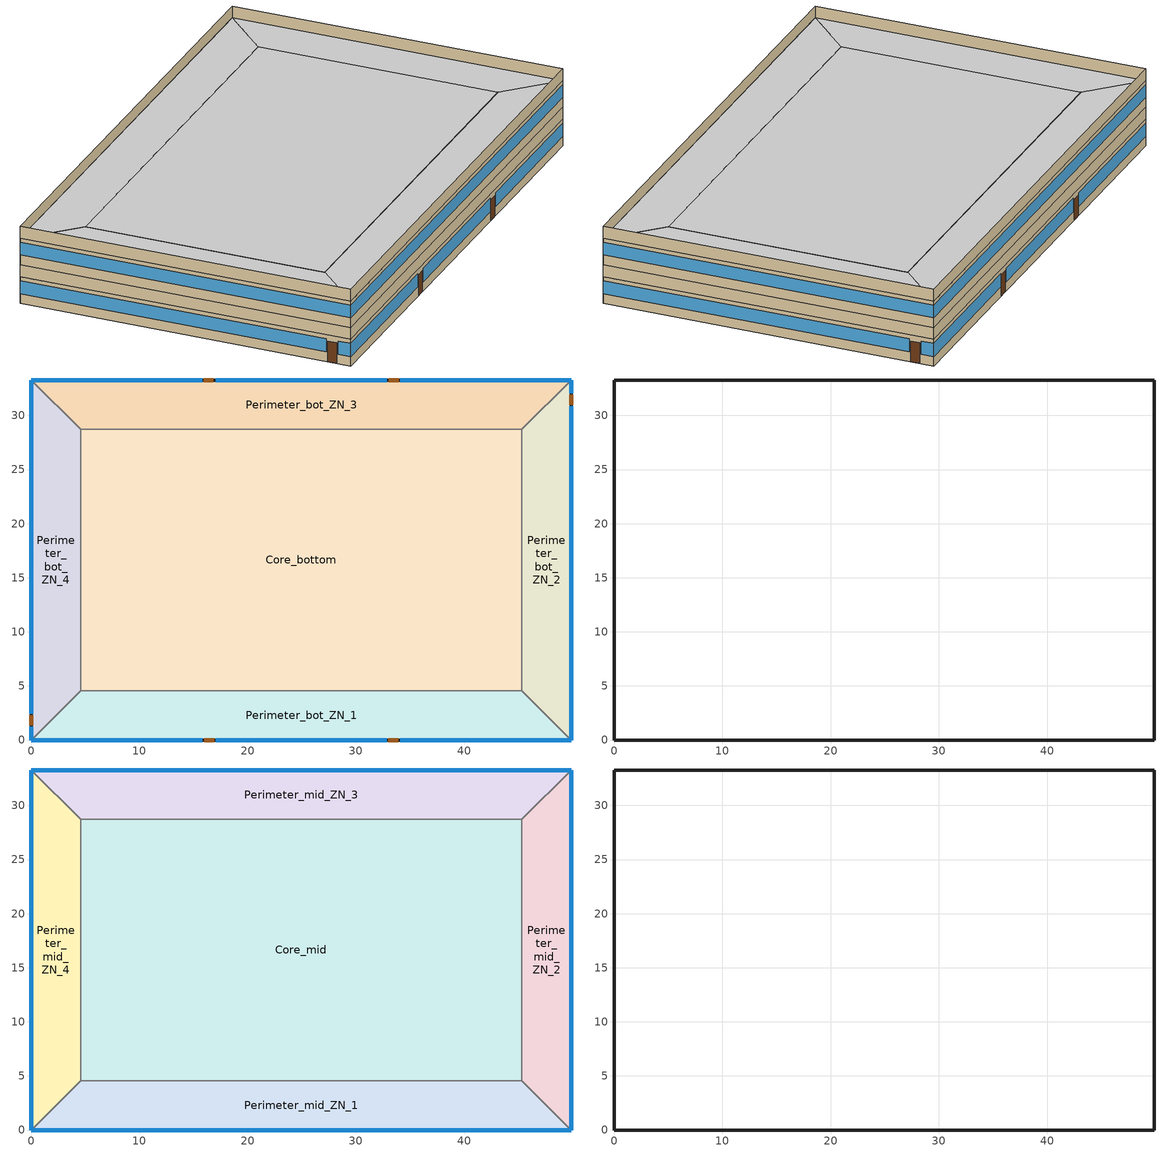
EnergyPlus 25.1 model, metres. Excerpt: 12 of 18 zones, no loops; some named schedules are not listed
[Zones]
Perimeter_bot_ZN_1
 floor ground (Perimeter_bot_ZN_1_Floor_Ffactor): 0,0 4.57,4.57 45.34,4.57 49.91,0 z0
 wall outside (nonres_ext_wall_grd): 0,0 49.91,0 z0:2.74
 wall to Perimeter_bot_ZN_2 (int_wall): 49.91,0 45.34,4.57 z0:2.74
 window (Window_U_0.363_SHGC_South_0.378): 0,0 15.82,0 / 17.04,0 32.87,0 / 34.09,0 49.91,0 z0.95:2.33
 door (Swinging Door_con): 15.98,0 16.9,0 / 33.01,0 33.93,0 z0:2.13
 ceiling to FirstFloor_Plenum (DropCeiling): 49.91,0 45.34,4.57 4.57,4.57 0,0 z2.74
Perimeter_bot_ZN_2
 floor ground (Perimeter_bot_ZN_2_Floor_Ffactor): 49.91,0 45.34,4.57 45.34,28.7 49.91,33.27 z0
 wall outside (nonres_ext_wall_grd): 49.91,0 49.91,33.27 z0:2.74
 wall to Perimeter_bot_ZN_3 (int_wall): 49.91,33.27 45.34,28.7 z0:2.74
 window (Window_U_0.363_SHGC_East_0.378): 49.91,0 49.91,30.84 / 49.91,32.05 49.91,33.27 z0.97:2.33
 door (Swinging Door_con): 49.91,30.99 49.91,31.9 z0:2.13
 ceiling to FirstFloor_Plenum (DropCeiling): 49.91,33.27 45.34,28.7 45.34,4.57 49.91,0 z2.74
Perimeter_bot_ZN_3
 floor ground (Perimeter_bot_ZN_3_Floor_Ffactor): 49.91,33.27 45.34,28.7 4.57,28.7 0,33.27 z0
 wall outside (nonres_ext_wall_grd): 49.91,33.27 0,33.27 z0:2.74
 wall to Perimeter_bot_ZN_4 (int_wall): 0,33.27 4.57,28.7 z0:2.74
 window (Window_U_0.363_SHGC_North_0.378): 49.91,33.27 34.09,33.27 / 32.87,33.27 17.04,33.27 / 15.82,33.27 0,33.27 z0.95:2.33
 door (Swinging Door_con): 33.94,33.27 33.03,33.27 / 16.84,33.27 15.93,33.27 z0:2.13
 ceiling to FirstFloor_Plenum (DropCeiling): 0,33.27 4.57,28.7 45.34,28.7 49.91,33.27 z2.74
Perimeter_bot_ZN_4
 floor ground (Perimeter_bot_ZN_4_Floor_Ffactor): 0,33.27 4.57,28.7 4.57,4.57 0,0 z0
 wall outside (nonres_ext_wall_grd): 0,33.27 0,0 z0:2.74
 wall to Perimeter_bot_ZN_1 (int_wall): 0,0 4.57,4.57 z0:2.74
 window (Window_U_0.363_SHGC_West_0.378): 0,33.27 0,2.44 / 0,1.22 0,0 z0.97:2.33
 door (Swinging Door_con): 0,2.28 0,1.37 z0:2.13
 ceiling to FirstFloor_Plenum (DropCeiling): 0,0 4.57,4.57 4.57,28.7 0,33.27 z2.74
Core_bottom
 floor adiabatic (Core_bot_ZN_5_Floor_Ffactor): 45.34,28.7 45.34,4.57 4.57,4.57 4.57,28.7 z0
 wall to Perimeter_bot_ZN_1 (int_wall): 4.57,4.57 45.34,4.57 z0:2.74
 wall to Perimeter_bot_ZN_2 (int_wall): 45.34,4.57 45.34,28.7 z0:2.74
 wall to Perimeter_bot_ZN_3 (int_wall): 45.34,28.7 4.57,28.7 z0:2.74
 wall to Perimeter_bot_ZN_4 (int_wall): 4.57,28.7 4.57,4.57 z0:2.74
 ceiling to FirstFloor_Plenum (DropCeiling): 4.57,28.7 4.57,4.57 45.34,4.57 45.34,28.7 z2.74
FirstFloor_Plenum
 wall outside (nonres_ext_wall_grd): 49.91,33.27 0,33.27 0,0 49.91,0 49.91,33.27 z2.74:3.96
Perimeter_mid_ZN_1
 floor to FirstFloor_Plenum (int_slab_floor): 0,0 4.57,4.57 45.34,4.57 49.91,0 z3.96
 wall outside (nonres_ext_wall_mid): 0,0 49.91,0 z3.96:6.71
 wall to Perimeter_mid_ZN_2 (int_wall): 49.91,0 45.34,4.57 z3.96:6.71
 window (Window_U_0.363_SHGC_South_0.378): 0,0 49.91,0 z4.98:6.29
 ceiling to MidFloor_Plenum (DropCeiling): 49.91,0 45.34,4.57 4.57,4.57 0,0 z6.71
Perimeter_mid_ZN_2
 floor to FirstFloor_Plenum (int_slab_floor): 49.91,0 45.34,4.57 45.34,28.7 49.91,33.27 z3.96
 wall outside (nonres_ext_wall_mid): 49.91,0 49.91,33.27 z3.96:6.71
 wall to Perimeter_mid_ZN_3 (int_wall): 49.91,33.27 45.34,28.7 z3.96:6.71
 window (Window_U_0.363_SHGC_East_0.378): 49.91,0 49.91,33.27 z4.98:6.29
 ceiling to MidFloor_Plenum (DropCeiling): 49.91,33.27 45.34,28.7 45.34,4.57 49.91,0 z6.71
Perimeter_mid_ZN_3
 floor to FirstFloor_Plenum (int_slab_floor): 49.91,33.27 45.34,28.7 4.57,28.7 0,33.27 z3.96
 wall outside (nonres_ext_wall_mid): 49.91,33.27 0,33.27 z3.96:6.71
 wall to Perimeter_mid_ZN_4 (int_wall): 0,33.27 4.57,28.7 z3.96:6.71
 window (Window_U_0.363_SHGC_North_0.378): 49.91,33.27 0,33.27 z4.98:6.29
 ceiling to MidFloor_Plenum (DropCeiling): 0,33.27 4.57,28.7 45.34,28.7 49.91,33.27 z6.71
Perimeter_mid_ZN_4
 floor to FirstFloor_Plenum (int_slab_floor): 0,33.27 4.57,28.7 4.57,4.57 0,0 z3.96
 wall outside (nonres_ext_wall_mid): 0,33.27 0,0 z3.96:6.71
 wall to Perimeter_mid_ZN_1 (int_wall): 0,0 4.57,4.57 z3.96:6.71
 window (Window_U_0.363_SHGC_West_0.378): 0,33.27 0,0 z4.98:6.29
 ceiling to MidFloor_Plenum (DropCeiling): 0,0 4.57,4.57 4.57,28.7 0,33.27 z6.71
Core_mid
 floor to FirstFloor_Plenum (int_slab_floor): 45.34,28.7 45.34,4.57 4.57,4.57 4.57,28.7 z3.96
 wall to Perimeter_mid_ZN_3 (int_wall): 45.34,28.7 4.57,28.7 z3.96:6.71
 wall to Perimeter_mid_ZN_2 (int_wall): 45.34,4.57 45.34,28.7 z3.96:6.71
 wall to Perimeter_mid_ZN_1 (int_wall): 4.57,4.57 45.34,4.57 z3.96:6.71
 wall to Perimeter_mid_ZN_4 (int_wall): 4.57,28.7 4.57,4.57 z3.96:6.71
 ceiling to MidFloor_Plenum (DropCeiling): 4.57,28.7 4.57,4.57 45.34,4.57 45.34,28.7 z6.71
MidFloor_Plenum
 wall outside (nonres_ext_wall_mid): 49.91,33.27 0,33.27 0,0 49.91,0 49.91,33.27 z6.71:7.92
[Building]
OfficeMedium: North Axis=0; Terrain=City; Loads Convergence Tolerance Value=0.04; Temperature Convergence Tolerance Value=0.2; Solar Distribution=FullInteriorAndExterior; Maximum Number of Warmup Days=25; Minimum Number of Warmup Days=6
[Site:Location]
Denver-Aurora-Buckley.AFB_CO_USA WMO=724695: Latitude=39.72; Longitude=-104.75; Time Zone=-7; Elevation=1726
[SizingPeriod:DesignDay] Day of Month=21; DryBulb Temperature Range Modifier Type=DefaultMultipliers; Humidity Condition Type=Wetbulb; Barometric Pressure=82237; Rain Indicator=No; Snow Indicator=No; Daylight Saving Time Indicator=No
Name | Month | Day Type | Maximum DryBulb Temperature | Daily DryBulb Temperature Range | Wetbulb or DewPoint at Maximum DryBulb | Wind Speed | Wind Direction | Solar Model Indicator | Sky Clearness | ASHRAE Clear Sky Optical Depth for Beam Irradiance taub | ASHRAE Clear Sky Optical Depth for Diffuse Irradiance taud
Denver-Aurora-Buckley.AFB_CO_USA Ann Htg 99.6% Condns DB | 12 | WinterDesignDay | -17.9 | 0 | -17.9 | 2.5 | 180 | ASHRAEClearSky | 0
Denver-Aurora-Buckley.AFB_CO_USA Ann Clg .4% Condns DB=>MWB | 7 | SummerDesignDay | 33.9 | 14.8 | 15 | 3.6 | 30 | ASHRAETau |  | 0.423 | 2.02
[Site:GroundTemperature:FCfactorMethod]
January Ground Temperature=7.1; February Ground Temperature=3; March Ground Temperature=-1; April Ground Temperature=0.8; May Ground Temperature=-0.2; June Ground Temperature=4.8; July Ground Temperature=6.1; August Ground Temperature=13.7; September Ground Temperature=22.2; October Ground Temperature=22.7; November Ground Temperature=21.7; December Ground Temperature=18.5
[SITE:GROUNDTEMPERATURE:UNDISTURBED:KUSUDAACHENBACH]
Vertical GHE System Ground Temps: 1.8, 2500, 880, 13, 10, 17.3
[Site:WaterMainsTemperature]
Calculation Method=Correlation; Annual Average Outdoor Air Temperature=9.95; Maximum Difference In Monthly Average Outdoor Air Temperatures=23.7
[Material]
Name | Roughness | Thickness | Conductivity | Density | Specific Heat | Thermal Absorptance | Solar Absorptance | Visible Absorptance
Std Wood 6inch | MediumSmooth | 0.15 | 0.12 | 540 | 1210 | 0.9 | 0.7 | 0.7
AC02 Acoustic Ceiling | MediumSmooth | 0.0127 | 0.057 | 288 | 1339 | 0.9 | 0.7 | 0.2
F07 25mm stucco | Smooth | 0.0254 | 0.72 | 1856 | 840 | 0.9 | 0.7 | 0.7
G01 13mm gypsum board | Smooth | 0.0127 | 0.16 | 800 | 1090 | 0.9 | 0.7 | 0.5
G01 16mm gypsum board | MediumSmooth | 0.0159 | 0.16 | 800 | 1090
100mm Normalweight concrete floor | MediumRough | 0.1016 | 2.31 | 2322 | 832
[Material:NoMass] Thermal Absorptance=0.9; Solar Absorptance=0.7
Name | Roughness | Thermal Resistance | Visible Absorptance
Opaque Door panel_con | MediumRough | 0.475973 | 0.7
CP02 CARPET PAD | VeryRough | 0.21648 | 0.8
Nonres_Exterior_Wall_Insulation_grd | MediumSmooth | 1.63226 | 0.7
Nonres_Exterior_Wall_Insulation_mid | MediumSmooth | 1.65229 | 0.7
[WindowMaterial:SimpleGlazingSystem] UFactor=2.06121; Solar Heat Gain Coefficient=0.378; Visible Transmittance=0.4158
Glazing Layer East; Glazing Layer South; Glazing Layer West; Glazing Layer North
[Construction]
Swinging Door_con: Opaque Door panel_con
InteriorFurnishings: Std Wood 6inch
DropCeiling: AC02 Acoustic Ceiling
int_wall: G01 13mm gypsum board, G01 13mm gypsum board
int_slab_floor: 100mm Normalweight concrete floor, CP02 CARPET PAD
nonres_ext_wall_grd: F07 25mm stucco, G01 16mm gypsum board, Nonres_Exterior_Wall_Insulation_grd, G01 16mm gypsum board
nonres_ext_wall_mid: F07 25mm stucco, G01 16mm gypsum board, Nonres_Exterior_Wall_Insulation_mid, G01 16mm gypsum board
Window_U_0.363_SHGC_East_0.378: Glazing Layer East
Window_U_0.363_SHGC_South_0.378: Glazing Layer South
Window_U_0.363_SHGC_West_0.378: Glazing Layer West
Window_U_0.363_SHGC_North_0.378: Glazing Layer North
[Construction:FfactorGroundFloor] FFactor=0.90012
Name | Area | PerimeterExposed
Perimeter_bot_ZN_1_Floor_Ffactor; Perimeter_bot_ZN_3_Floor_Ffactor | 207.338 | 49.911
Perimeter_bot_ZN_2_Floor_Ffactor | 131.262 | 33.2738
Perimeter_bot_ZN_4_Floor_Ffactor | 131.254 | 33.2738
Core_bot_ZN_5_Floor_Ffactor | 983.537 | 0
[Zone] Type=1; Multiplier=1; Volume=autocalculate; Floor Area=autocalculate
Name | Ceiling Height | Part of Total Floor Area
Core_bottom; Core_mid; Perimeter_bot_ZN_3; Perimeter_bot_ZN_2; Perimeter_bot_ZN_1; Perimeter_bot_ZN_4; Perimeter_mid_ZN_3; Perimeter_mid_ZN_2; Perimeter_mid_ZN_1; Perimeter_mid_ZN_4 | 2.7432 | YES
MidFloor_Plenum; FirstFloor_Plenum | 1.2192 | No
[InternalMass] Construction=InteriorFurnishings
Name | Zone or ZoneList | Surface Area
Core_bottom_InternalMass_1 | Core_bottom | 1967.077
Core_mid_InternalMass_1 | Core_mid | 1967.077
Perimeter_bot_ZN_3_InternalMass_1 | Perimeter_bot_ZN_3 | 414.675
Perimeter_bot_ZN_2_InternalMass_1 | Perimeter_bot_ZN_2 | 262.5073
Perimeter_bot_ZN_1_InternalMass_1 | Perimeter_bot_ZN_1 | 414.6723
Perimeter_bot_ZN_4_InternalMass_1 | Perimeter_bot_ZN_4 | 262.5056
Perimeter_mid_ZN_3_InternalMass_1 | Perimeter_mid_ZN_3 | 414.675
Perimeter_mid_ZN_2_InternalMass_1 | Perimeter_mid_ZN_2 | 262.5073
Perimeter_mid_ZN_1_InternalMass_1 | Perimeter_mid_ZN_1 | 414.6723
Perimeter_mid_ZN_4_InternalMass_1 | Perimeter_mid_ZN_4 | 262.5056
[People] Number of People Calculation Method=Area/Person; Floor Area per Person=18.5788; Fraction Radiant=0.3; Sensible Heat Fraction=AUTOCALCULATE; Activity Level Schedule=ACTIVITY_SCH; Enable ASHRAE 55 Comfort Warnings=No; Mean Radiant Temperature Calculation Type=EnclosureAveraged; Work Efficiency Schedule=WORK_EFF_SCH; Clothing Insulation Calculation Method=ClothingInsulationSchedule; Clothing Insulation Schedule=CLOTHING_SCH; Air Velocity Schedule=AIR_VELO_SCH; Thermal Comfort Model 1 Type=FANGER
Name | Zone or ZoneList or Space or SpaceList | Number of People Schedule
Core_bottom | Core_bottom | BLDG_OCC_SCH_wo_SB
Core_mid | Core_mid | BLDG_OCC_SCH_wo_SB
Perimeter_bot_ZN_3 | Perimeter_bot_ZN_3 | BLDG_OCC_SCH_wo_SB
Perimeter_bot_ZN_2 | Perimeter_bot_ZN_2 | BLDG_OCC_SCH_wo_SB
Perimeter_bot_ZN_1 | Perimeter_bot_ZN_1 | BLDG_OCC_SCH_wo_SB
Perimeter_bot_ZN_4 | Perimeter_bot_ZN_4 | BLDG_OCC_SCH_wo_SB
Perimeter_mid_ZN_3 | Perimeter_mid_ZN_3 | BLDG_OCC_SCH_wo_SB
Perimeter_mid_ZN_2 | Perimeter_mid_ZN_2 | BLDG_OCC_SCH_w_SB
Perimeter_mid_ZN_1 | Perimeter_mid_ZN_1 | BLDG_OCC_SCH_wo_SB
Perimeter_mid_ZN_4 | Perimeter_mid_ZN_4 | BLDG_OCC_SCH_wo_SB
[Lights] Schedule=ltg_sch_office; Design Level Calculation Method=Watts/Area; Watts per Floor Area=5.803983; Return Air Fraction=0; Fraction Radiant=0.7; Fraction Visible=0.2; Fraction Replaceable=1; EndUse Subcategory=LightsWired; Return Air Fraction Calculated from Plenum Temperature=No
Name | Zone or ZoneList or Space or SpaceList
Core_bottom_Lights | Core_bottom
Core_mid_Lights | Core_mid
Perimeter_bot_ZN_3_Lights | Perimeter_bot_ZN_3
Perimeter_bot_ZN_2_Lights | Perimeter_bot_ZN_2
Perimeter_bot_ZN_1_Lights | Perimeter_bot_ZN_1
Perimeter_bot_ZN_4_Lights | Perimeter_bot_ZN_4
Perimeter_mid_ZN_3_Lights | Perimeter_mid_ZN_3
Perimeter_mid_ZN_2_Lights | Perimeter_mid_ZN_2
Perimeter_mid_ZN_1_Lights | Perimeter_mid_ZN_1
Perimeter_mid_ZN_4_Lights | Perimeter_mid_ZN_4
[ElectricEquipment] Design Level Calculation Method=EquipmentLevel; Fraction Latent=0; Fraction Radiant=0.5; Fraction Lost=0
Name | Zone or ZoneList or Space or SpaceList | Schedule | Design Level | EndUse Subcategory
Core_bottom_MiscPlug_Equip | Core_bottom | BLDG_EQUIP_SCH | 7937.16 | MiscPlug
Core_mid_MiscPlug_Equip | Core_mid | BLDG_EQUIP_SCH | 7937.16 | MiscPlug
Perimeter_bot_ZN_3_MiscPlug_Equip | Perimeter_bot_ZN_3 | BLDG_EQUIP_SCH | 1673.21 | MiscPlug
Perimeter_bot_ZN_2_MiscPlug_Equip | Perimeter_bot_ZN_2 | BLDG_EQUIP_SCH | 1059.217 | MiscPlug
Perimeter_bot_ZN_1_MiscPlug_Equip | Perimeter_bot_ZN_1 | BLDG_EQUIP_SCH | 1673.2 | MiscPlug
Perimeter_bot_ZN_4_MiscPlug_Equip | Perimeter_bot_ZN_4 | BLDG_EQUIP_SCH | 1059.21 | MiscPlug
Perimeter_mid_ZN_3_MiscPlug_Equip | Perimeter_mid_ZN_3 | BLDG_EQUIP_SCH | 1673.21 | MiscPlug
Perimeter_mid_ZN_2_MiscPlug_Equip | Perimeter_mid_ZN_2 | BLDG_EQUIP_SCH | 1059.217 | MiscPlug
Perimeter_mid_ZN_1_MiscPlug_Equip | Perimeter_mid_ZN_1 | BLDG_EQUIP_SCH | 1673.2 | MiscPlug
Perimeter_mid_ZN_4_MiscPlug_Equip | Perimeter_mid_ZN_4 | BLDG_EQUIP_SCH | 1059.21 | MiscPlug
Core_bottom_Elevators_Equip | Core_bottom | BLDG_ELEVATORS | 8517.82 | ElevatorLift
Elevators_Lights_Fan | Core_bottom | ELEV_LIGHT_FAN_SCH_ADD_DF | 105.31 | ElevatorLightsFan
[Daylighting:Controls] Daylighting Method=SplitFlux; Availability Schedule=DaylightAvailSch; Lighting Control Type=Continuousoff; Minimum Input Power Fraction for Continuous or ContinuousOff Dimming Control=0.2; Minimum Light Output Fraction for Continuous or ContinuousOff Dimming Control=0.2; Number of Stepped Control Steps=3; Probability Lighting will be Reset When Needed in Manual Stepped Control=1; Maximum Allowable Discomfort Glare Index=22; Fraction of Lights Controlled by Reference Point 1=0.3835; Illuminance Setpoint at Reference Point 1=377; Fraction of Lights Controlled by Reference Point 2=0.1395; Illuminance Setpoint at Reference Point 2=377
Name | Zone or Space | Glare Calculation Daylighting Reference Point | Glare Calculation Azimuth Angle of View Direction Clockwise from Zone yAxis | Daylighting Reference Point 1 | Daylighting Reference Point 2
Perimeter_bot_ZN_1_DaylCtrl | Perimeter_bot_ZN_1 | Perimeter_bot_ZN_1_DaylRefPt1 | 180 | Perimeter_bot_ZN_1_DaylRefPt1 | Perimeter_bot_ZN_1_DaylRefPt2
Perimeter_bot_ZN_2_DaylCtrl | Perimeter_bot_ZN_2 | Perimeter_bot_ZN_2_DaylRefPt1 | 90 | Perimeter_bot_ZN_2_DaylRefPt1 | Perimeter_bot_ZN_2_DaylRefPt2
Perimeter_bot_ZN_3_DaylCtrl | Perimeter_bot_ZN_3 | Perimeter_bot_ZN_3_DaylRefPt1 | 0 | Perimeter_bot_ZN_3_DaylRefPt1 | Perimeter_bot_ZN_3_DaylRefPt2
Perimeter_bot_ZN_4_DaylCtrl | Perimeter_bot_ZN_4 | Perimeter_bot_ZN_4_DaylRefPt1 | 270 | Perimeter_bot_ZN_4_DaylRefPt1 | Perimeter_bot_ZN_4_DaylRefPt2
Perimeter_mid_ZN_1_DaylCtrl | Perimeter_mid_ZN_1 | Perimeter_mid_ZN_1_DaylRefPt1 | 180 | Perimeter_mid_ZN_1_DaylRefPt1 | Perimeter_mid_ZN_1_DaylRefPt2
Perimeter_mid_ZN_2_DaylCtrl | Perimeter_mid_ZN_2 | Perimeter_mid_ZN_2_DaylRefPt1 | 90 | Perimeter_mid_ZN_2_DaylRefPt1 | Perimeter_mid_ZN_2_DaylRefPt2
Perimeter_mid_ZN_3_DaylCtrl | Perimeter_mid_ZN_3 | Perimeter_mid_ZN_3_DaylRefPt1 | 0 | Perimeter_mid_ZN_3_DaylRefPt1 | Perimeter_mid_ZN_3_DaylRefPt2
Perimeter_mid_ZN_4_DaylCtrl | Perimeter_mid_ZN_4 | Perimeter_mid_ZN_4_DaylRefPt1 | 270 | Perimeter_mid_ZN_4_DaylRefPt1 | Perimeter_mid_ZN_4_DaylRefPt2
[ZoneInfiltration:DesignFlowRate] Temperature Term Coefficient=0; Velocity Squared Term Coefficient=0
Name | Zone or ZoneList or Space or SpaceList | Schedule | Design Flow Rate Calculation Method | Design Flow Rate | Flow Rate per Exterior Surface Area | Constant Term Coefficient | Velocity Term Coefficient
Perimeter_bot_ZN_3_Infiltration | Perimeter_bot_ZN_3 | INFIL_SCH_PNNL | Flow/ExteriorWallArea | 0 | 0.000569572 | 0 | 0.224
Perimeter_bot_ZN_2_Infiltration | Perimeter_bot_ZN_2 | INFIL_SCH_PNNL | Flow/ExteriorWallArea | 0 | 0.000569572 | 0 | 0.224
Perimeter_bot_ZN_1_Infiltration | Perimeter_bot_ZN_1 | INFIL_SCH_PNNL | Flow/ExteriorWallArea | 0 | 0.000569572 | 0 | 0.224
Perimeter_bot_ZN_1_Door_Infiltration | Perimeter_bot_ZN_1 | INFIL_Door_Opening_SCH | Flow/Zone | 0.67866 |  | 1 | 0
Perimeter_bot_ZN_4_Infiltration | Perimeter_bot_ZN_4 | INFIL_SCH_PNNL | Flow/ExteriorWallArea | 0 | 0.000569572 | 0 | 0.224
Perimeter_mid_ZN_3_Infiltration | Perimeter_mid_ZN_3 | INFIL_SCH_PNNL | Flow/ExteriorWallArea | 0 | 0.000569572 | 0 | 0.224
Perimeter_mid_ZN_2_Infiltration | Perimeter_mid_ZN_2 | INFIL_SCH_PNNL | Flow/ExteriorWallArea | 0 | 0.000569572 | 0 | 0.224
Perimeter_mid_ZN_1_Infiltration | Perimeter_mid_ZN_1 | INFIL_SCH_PNNL | Flow/ExteriorWallArea | 0 | 0.000569572 | 0 | 0.224
Perimeter_mid_ZN_4_Infiltration | Perimeter_mid_ZN_4 | INFIL_SCH_PNNL | Flow/ExteriorWallArea | 0 | 0.000569572 | 0 | 0.224
FirstFloor_Plenum_Infiltration | FirstFloor_Plenum | INFIL_SCH_PNNL | Flow/ExteriorWallArea | 0 | 0.000569572 | 0 | 0.224
MidFloor_Plenum_Infiltration | MidFloor_Plenum | INFIL_SCH_PNNL | Flow/ExteriorWallArea | 0 | 0.000569572 | 0 | 0.224
[Exterior:Lights] Control Option=AstronomicalClock; EndUse Subcategory=General
Name | Schedule | Design Level
Exterior_Lights_a | Exterior_lighting_schedule_a | 542.49
Exterior_Lights_b | Exterior_lighting_schedule_b_2016 | 280.18
Exterior_Lights_c | Exterior_lighting_schedule_c_2016 | 3002.07
[GROUNDHEATEXCHANGER:SYSTEM]
Vertical GHE System: Design Flow Rate=0.01344; Undisturbed Ground Temperature Model Type=Site:GroundTemperature:Undisturbed:KusudaAchenbach; Undisturbed Ground Temperature Model=Vertical GHE System Ground Temps; Ground Thermal Conductivity=1.8; Ground Thermal Heat Capacity=2200000; GHEVerticalResponseFactors Object=Vertical GHE System g-functions; gFunction Calculation Method=UHFcalc
[GROUNDHEATEXCHANGER:VERTICAL:PROPERTIES]
Vertical GHE System Props: Depth of Top of Borehole=1; Borehole Length=76.2; Borehole Diameter=0.1143; Grout Thermal Conductivity=1; Grout Thermal Heat Capacity=3900000; Pipe Thermal Conductivity=0.4; Pipe Thermal Heat Capacity=1542000; Pipe Outer Diameter=0.0267; Pipe Thickness=0.00243; UTube Distance=0.0521
[GROUNDHEATEXCHANGER:RESPONSEFACTORS]
Vertical GHE System g-functions: GHEVerticalProperties Object=Vertical GHE System Props; Number of Boreholes=36; GFunction Reference Ratio=0.00075; gFunction LnTTs Value 1=-15.2996; gFunction g Value 1=1; gFunction LnTTs Value 2=-14.201; gFunction g Value 2=1.022; gFunction LnTTs Value 3=-13.2154; gFunction g Value 3=1.0637; gFunction LnTTs Value 4=-12.231; gFunction g Value 4=1.1518; gFunction LnTTs Value 5=-11.2447; gFunction g Value 5=1.3351; gFunction LnTTs Value 6=-10.2599; gFunction g Value 6=1.6762; gFunction LnTTs Value 7=-9.274; gFunction g Value 7=2.2237; gFunction LnTTs Value 8=-8.2864; gFunction g Value 8=3.0029; gFunction LnTTs Value 9=-7.8; gFunction g Value 9=3.3956; gFunction LnTTs Value 10=-7.2; gFunction g Value 10=3.9044; gFunction LnTTs Value 11=-6.5; gFunction g Value 11=4.5555; gFunction LnTTs Value 12=-5.9; gFunction g Value 12=5.153; gFunction LnTTs Value 13=-5.2; gFunction g Value 13=5.9527; gFunction LnTTs Value 14=-4.5; gFunction g Value 14=6.886; gFunction LnTTs Value 15=-3.963; gFunction g Value 15=7.6857; gFunction LnTTs Value 16=-3.27; gFunction g Value 16=8.915; gFunction LnTTs Value 17=-2.864; gFunction g Value 17=9.7095; gFunction LnTTs Value 18=-2.577; gFunction g Value 18=10.261; gFunction LnTTs Value 19=-2.172; gFunction g Value 19=11.128; gFunction LnTTs Value 20=-1.884; gFunction g Value 20=11.744; gFunction LnTTs Value 21=-1.191; gFunction g Value 21=13.319; gFunction LnTTs Value 22=-0.497; gFunction g Value 22=14.867; gFunction LnTTs Value 23=0.196; gFunction g Value 23=16.365; gFunction LnTTs Value 24=0.89; gFunction g Value 24=17.787; gFunction LnTTs Value 25=1.584; gFunction g Value 25=19.09; gFunction LnTTs Value 26=2.278; gFunction g Value 26=20.22; gFunction LnTTs Value 27=2.972; gFunction g Value 27=21.131; gFunction LnTTs Value 28=3.665; gFunction g Value 28=21.803
